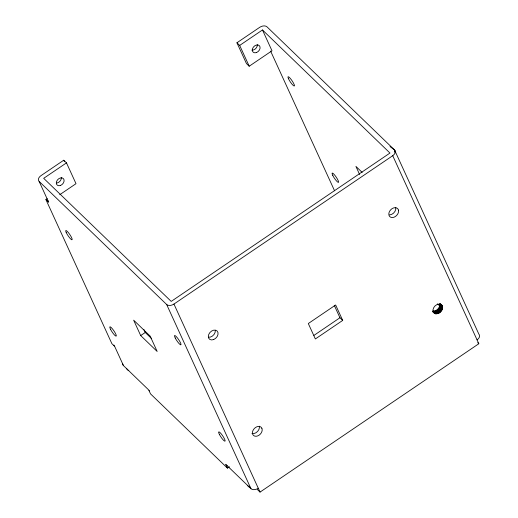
<?xml version="1.0" encoding="UTF-8"?>
<svg xmlns="http://www.w3.org/2000/svg" width="518" height="518" viewBox="0 0 518 518"><rect width="100%" height="100%" fill="white"/><g stroke="black" fill="none" stroke-linecap="round" stroke-linejoin="round"><path stroke-width="0.78" d="M442.495 306.209L439.75 303.554C440.663 307.53 436.68 311.706 432.679 311.13L435.424 313.779C439.426 314.361 443.408 310.185 442.495 306.209L440.585 303.956M59.732 194.716L76.01 183.683L66.485 162.872L63.733 160.217L40.948 175.673A5.607 3.671 -24.6 0 0 39.135 181.417L48.666 202.227L45.914 199.572L47.242 198.685M236.933 42.767L239.679 45.422L262.471 29.966L271.995 50.777L249.21 66.226L246.458 63.578L236.933 42.767L259.719 27.312A5.607 3.671 -24.6 0 1 267.029 26.878L394.535 149.955L478.865 334.142A5.607 3.671 -24.6 0 1 477.052 339.886M66.485 162.872L43.693 178.328L171.205 301.405L389.976 153.043L262.471 29.966M39.135 181.417L166.647 304.493A5.607 3.671 -24.6 0 0 173.951 304.06L392.722 155.698A5.607 3.671 -24.6 0 0 394.535 149.955L390.022 146.562M140.695 335.573L157.181 351.482L150.123 336.072L133.638 320.156L140.695 335.573L145.254 332.478L151.502 338.513M313.94 335.392L339.957 317.754L342.702 320.409L315.358 338.953L308.301 323.536L335.645 304.992L342.702 320.409M257.297 489.445L260.042 492.1L478.82 343.738L392.722 155.698M45.914 199.572L111.894 343.687L114.646 346.341L123.465 365.604L148.75 390.009L150.511 393.861L227.454 468.136L229.448 466.789M432.75 311.771L435.424 313.779M441.99 305.238L441.194 304.519C437.037 302.59 432.051 307.401 433.1 311.668L434.401 313.364M362.166 172.429L355.911 166.395L359.602 174.469M440.086 303.775L442.288 305.892M439.834 304.325L442.586 306.98M439.937 304.714L442.683 307.368M439.808 305.549L442.553 308.204M437.483 303.839L442.54 308.631M477.719 342.683L478.82 343.738M439.452 306.818L442.204 309.473M439.322 307.265L442.074 309.919M438.798 308.055L441.55 310.703M438.565 308.488L441.31 311.137M437.891 309.168L440.637 311.817M437.561 309.557L440.313 312.212M436.784 310.081L439.536 312.736M436.396 310.405L439.141 313.053M435.567 310.742L438.312 313.396M435.133 310.968L437.878 313.623M434.311 311.098L437.056 313.753M433.864 311.214L436.616 313.869M433.1 311.124L435.852 313.779M432.575 311.35L434.777 313.474M258.281 488.247A5.607 3.671 -24.6 0 1 250.971 488.688L225.693 464.283L227.454 468.136M270.597 51.062L334.557 190.766M239.679 45.422L249.21 66.226M334.246 305.277L339.957 317.754M173.951 304.06L260.042 492.1M166.647 304.493L250.971 488.688M143.907 329.545L145.254 332.478M63.733 160.217L64.394 161.655M395.105 152.279L394.535 149.955L395.072 152.279M259.33 426.191L259.447 427.382A5.607 4.105 -46 0 1 251.949 433.462M395.707 207.44A5.607 4.105 -46 0 1 389.517 214.892M215.313 330.361A5.607 4.105 -46 0 1 208.482 337.263M227.182 465.792A5.607 4.105 -46 0 1 225.958 464.756M250.259 487.321A5.607 4.105 -46 0 1 249.689 487.211M249.171 487.017A5.607 4.105 -46 0 1 247.675 485.502M114.323 345.966A5.607 3.671 -24.6 0 1 113.941 345.092M123.465 365.604A5.607 3.671 -24.6 0 1 122.701 363.869M128.781 370.5A5.607 4.105 -46 0 1 126.761 368.79M149.359 390.902A5.607 4.105 -46 0 1 149.016 390.488M48.342 201.852A5.607 3.671 -24.6 0 1 47.902 200.485M257.329 44.626A4.487 3.283 -46 0 1 251.865 50.142M61.344 177.532A4.487 3.283 -46 0 1 56.857 183.029M261.855 428.302L261.635 427.823A5.607 4.105 -46 0 0 255.62 427.434A5.607 4.105 -46 0 0 252.544 433.825L252.985 434.848A5.607 4.105 -46 0 0 259 435.237A5.607 4.105 -46 0 0 262.076 428.846L261.855 428.302M398.452 210.094L398.005 209.078A5.607 4.105 -46 0 0 391.984 208.722A5.607 4.105 -46 0 0 388.934 215.119L389.381 216.136A5.607 4.105 -46 0 0 395.402 216.498A5.607 4.105 -46 0 0 398.452 210.094M110.522 329.273A5.607 1.055 55.9 0 0 116.103 336.143A5.607 1.055 55.9 0 0 112.529 328.988A5.607 1.055 55.9 0 0 110.522 329.273M66.2 232.478A5.607 1.055 55.9 0 0 71.847 239.795A5.607 1.055 55.9 0 0 68.79 233.126A5.607 1.055 55.9 0 0 66.2 232.478M219.464 434.55A5.607 1.055 55.9 0 0 224.987 441.168A5.607 1.055 55.9 0 0 221.167 433.806A5.607 1.055 55.9 0 0 219.464 434.55M175.246 338.001A5.607 1.055 55.9 0 0 180.827 344.852A5.607 1.055 55.9 0 0 177.227 337.678A5.607 1.055 55.9 0 0 175.246 338.001M256.611 52.486A4.487 3.283 -46 0 0 259.35 45.681A4.487 3.283 -46 0 0 252.616 48.439A4.487 3.283 -46 0 0 256.611 52.486M60.625 185.392A4.487 3.283 -46 0 0 63.364 178.587A4.487 3.283 -46 0 0 56.63 181.345A4.487 3.283 -46 0 0 60.625 185.392M332.796 175.511A5.607 1.055 55.9 0 0 338.377 182.381A5.607 1.055 55.9 0 0 334.796 175.226A5.607 1.055 55.9 0 0 332.796 175.511M288.468 78.717A5.607 1.055 55.9 0 0 294.12 86.033A5.607 1.055 55.9 0 0 291.064 79.364A5.607 1.055 55.9 0 0 288.468 78.717M213.727 339.523A5.607 4.105 -46 0 0 217.152 331.021A5.607 4.105 -46 0 0 208.735 334.466A5.607 4.105 -46 0 0 213.727 339.523"/></g></svg>
